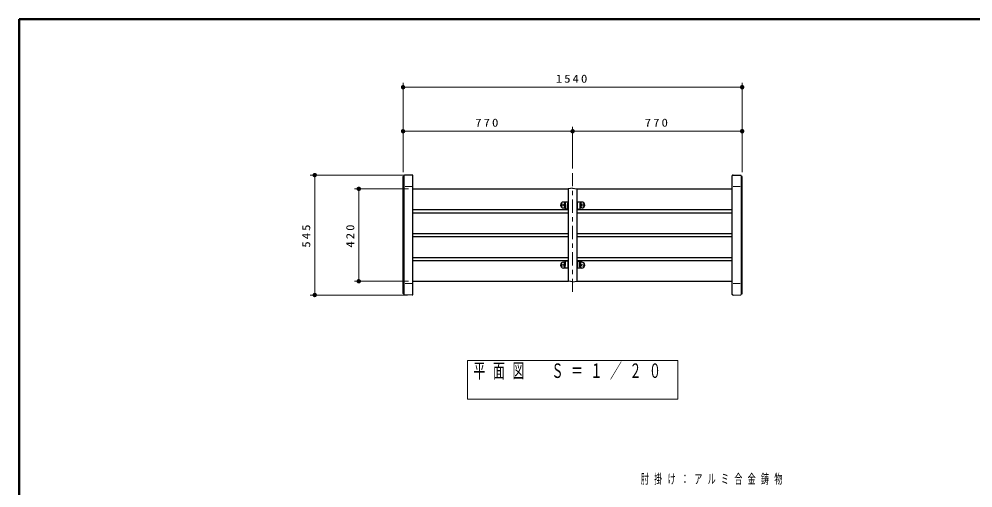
# Model space of a CAD drawing. Units: millimetres on the paper, scale 1:20. Extents: x -365 to 0, y 0 to 257.
# Drawn here: x -365 to -148.4, y 150.5 to 257 of the extents above; entities that cross this region are included whole.
import ezdxf

# ---------------------------------------------------------------- set-up
doc = ezdxf.new("R2010")
doc.units = ezdxf.units.MM
doc.linetypes.add('USER2', pattern=[6, 3, -1, 1, -1])
doc.layers.add('1_20', color=7, linetype='Continuous', lineweight=25)
doc.layers.add('NAKAMURA図枠', color=7, linetype='Continuous', lineweight=13)
doc.styles.add('ＭＳ ゴシック', font='')
doc.styles.get('ＭＳ ゴシック').set_extended_font_data('MS Gothic')

# ---------------------------------------------------------------- blocks, each defined once
blk = doc.blocks.new('filled_dot')
at = {"color": 0, "linetype": 'Continuous', "lineweight": -2, "const_width": 1.25}
blk.add_lwpolyline([(-0.625, 0, 1), (0.625, 0, 1)], format="xyb", close=True, dxfattribs=at)

msp = doc.modelspace()

# ---------------------------------------------------------------- linework, layer by layer
at = {"layer": '1_20', "lineweight": 13}
for p, q in [((-277.825, 222.212), (-277.825, 242.513)), ((-277.825, 241.513), (-200.839, 241.513)), ((-200.839, 222.212), (-200.839, 242.513)), ((-239.332, 223.007), (-239.332, 232.513)), ((-277.825, 231.513), (-239.332, 231.513)), ((-239.332, 231.513), (-200.839, 231.513)), ((-276.782, 221.549), (-298.877, 221.549)), ((-297.877, 194.299), (-297.877, 221.549)), ((-277.563, 194.472), (-277.563, 221.376)), ((-201.1, 194.472), (-201.1, 221.376)), ((-275.775, 218.924), (-277.362, 218.924)), ((-202.889, 218.924), (-201.301, 218.924)), ((-276.582, 218.424), (-288.877, 218.424)), ((-287.877, 197.424), (-287.877, 218.424)), ((-276.582, 197.424), (-288.877, 197.424)), ((-275.775, 196.924), (-277.362, 196.924)), ((-202.889, 196.924), (-201.301, 196.924)), ((-276.782, 194.299), (-298.877, 194.299)), ((-263.232, 179.403), (-263.232, 170.603)), ((-215.432, 179.403), (-263.232, 179.403)), ((-215.432, 170.603), (-215.432, 179.403)), ((-263.232, 170.603), (-215.432, 170.603))]:
    msp.add_line(p, q, dxfattribs=at)
at = {"layer": '1_20'}
for p, q in [((-277.825, 194.637), (-277.825, 221.212)), ((-275.782, 221.549), (-277.478, 221.499)), ((-275.582, 194.447), (-275.582, 221.402)), ((-203.082, 194.447), (-203.082, 221.402)), ((-202.882, 221.549), (-201.185, 221.499)), ((-200.839, 194.637), (-200.839, 221.212)), ((-275.582, 218.424), (-240.307, 218.424)), ((-240.332, 218.381), (-240.332, 197.467)), ((-239.332, 218.574), (-240.289, 218.431)), ((-239.332, 218.574), (-238.374, 218.431)), ((-238.356, 218.424), (-203.082, 218.424)), ((-238.332, 197.467), (-238.332, 218.381)), ((-240.332, 215.424), (-241.407, 215.424)), ((-241.164, 215.313), (-241.164, 214.175)), ((-240.967, 214.399), (-240.967, 213.982)), ((-240.428, 213.924), (-240.428, 215.167)), ((-240.332, 215.217), (-240.378, 215.217)), ((-240.378, 214.781), (-240.332, 214.781)), ((-237.257, 215.424), (-238.332, 215.424)), ((-238.286, 215.217), (-238.332, 215.217)), ((-238.332, 214.781), (-238.286, 214.781)), ((-238.236, 213.924), (-238.236, 215.167)), ((-237.696, 214.399), (-237.696, 213.982)), ((-237.5, 215.313), (-237.5, 214.175)), ((-275.582, 213.724), (-240.332, 213.724)), ((-275.582, 212.991), (-240.332, 212.991)), ((-241.407, 214.074), (-241.092, 214.074)), ((-241.07, 214.061), (-240.973, 213.877)), ((-240.528, 213.824), (-240.885, 213.824)), ((-238.332, 213.724), (-203.082, 213.724)), ((-238.332, 212.991), (-203.082, 212.991)), ((-238.136, 213.824), (-237.779, 213.824)), ((-237.593, 214.061), (-237.69, 213.877)), ((-237.257, 214.074), (-237.571, 214.074)), ((-275.582, 208.291), (-240.332, 208.291)), ((-238.332, 208.291), (-203.082, 208.291)), ((-275.582, 207.558), (-240.332, 207.558)), ((-238.332, 207.558), (-203.082, 207.558)), ((-275.582, 202.858), (-240.332, 202.858)), ((-275.582, 202.124), (-240.332, 202.124)), ((-241.407, 201.774), (-241.092, 201.774)), ((-241.164, 200.536), (-241.164, 201.673)), ((-241.07, 201.788), (-240.973, 201.971)), ((-240.967, 201.449), (-240.967, 201.866)), ((-240.528, 202.024), (-240.885, 202.024)), ((-240.428, 201.924), (-240.428, 200.682)), ((-238.332, 202.858), (-203.082, 202.858)), ((-238.332, 202.124), (-203.082, 202.124)), ((-238.236, 201.924), (-238.236, 200.682)), ((-238.136, 202.024), (-237.779, 202.024)), ((-237.696, 201.449), (-237.696, 201.866)), ((-237.593, 201.788), (-237.69, 201.971)), ((-237.257, 201.774), (-237.571, 201.774)), ((-237.5, 200.536), (-237.5, 201.673)), ((-240.332, 200.424), (-241.407, 200.424)), ((-240.378, 201.067), (-240.332, 201.067)), ((-240.332, 200.632), (-240.378, 200.632)), ((-238.332, 201.067), (-238.286, 201.067)), ((-238.286, 200.632), (-238.332, 200.632)), ((-237.257, 200.424), (-238.332, 200.424)), ((-275.582, 197.424), (-240.307, 197.424)), ((-239.332, 197.274), (-240.289, 197.418)), ((-239.332, 197.274), (-238.374, 197.418)), ((-238.356, 197.424), (-203.082, 197.424)), ((-275.782, 194.299), (-277.478, 194.35)), ((-202.882, 194.299), (-201.185, 194.35))]:
    msp.add_line(p, q, dxfattribs=at)
at = {"layer": '1_20', "linetype": 'USER2', "lineweight": 13}
msp.add_line((-239.332, 222.007), (-239.332, 194.529), dxfattribs=at)
at = {"layer": '1_20', "lineweight": 13}
for centre in [(-241.582, 214.749), (-237.082, 214.749), (-241.582, 201.099), (-237.082, 201.099)]:
    msp.add_circle(centre, 0.225, dxfattribs=at)
at = {"layer": '1_20'}
for centre, radius, start, end in [((-277.775, 221.212), 0.05, 92.70761, 180), ((-277.788, 221.486), 0.225, 272.70761, 344.37567), ((-277.475, 221.399), 0.1, 92, 164.3757), ((-275.775, 221.349), 0.2, 360, 92), ((-202.889, 221.349), 0.2, 88, 180), ((-201.189, 221.399), 0.1, 15.6243, 88), ((-200.876, 221.486), 0.225, 195.62433, 267.29239), ((-200.889, 221.212), 0.05, 360, 87.29239), ((-240.282, 218.381), 0.05, 98.53077, 180), ((-238.382, 218.381), 0.05, 0, 81.46923), ((-241.407, 214.749), 0.675, 90, 270), ((-240.378, 215.167), 0.05, 90, 180.00001), ((-240.378, 214.731), 0.05, 90, 180), ((-238.286, 215.167), 0.05, 360, 90), ((-238.286, 214.731), 0.05, 0, 90), ((-237.257, 214.749), 0.675, 270, 90), ((-241.092, 214.049), 0.025, 27.86749, 90), ((-240.885, 213.924), 0.1, 207.86749, 270), ((-240.528, 213.924), 0.1, 270, 0), ((-238.136, 213.924), 0.1, 180, 270), ((-237.779, 213.924), 0.1, 270, 332.13251), ((-237.571, 214.049), 0.025, 90, 152.13251), ((-241.407, 201.099), 0.675, 90, 270), ((-241.092, 201.799), 0.025, 270, 332.13251), ((-240.885, 201.924), 0.1, 90, 152.13251), ((-240.528, 201.924), 0.1, 0, 90), ((-238.136, 201.924), 0.1, 90, 180), ((-237.779, 201.924), 0.1, 27.86749, 90), ((-237.571, 201.799), 0.025, 207.86749, 270), ((-237.257, 201.099), 0.675, 270, 90), ((-240.378, 201.117), 0.05, 180, 270), ((-240.378, 200.682), 0.05, 179.99999, 270), ((-238.286, 201.117), 0.05, 270, 0), ((-238.286, 200.682), 0.05, 270, 0), ((-240.282, 197.467), 0.05, 180, 261.46923), ((-238.382, 197.467), 0.05, 278.53077, 0), ((-277.775, 194.637), 0.05, 180.00001, 267.29239), ((-277.788, 194.362), 0.225, 15.62433, 87.29239), ((-277.475, 194.45), 0.1, 195.6243, 268), ((-275.775, 194.499), 0.2, 268.00001, 0), ((-202.889, 194.499), 0.2, 180, 271.99999), ((-201.189, 194.45), 0.1, 272, 344.3757), ((-200.876, 194.362), 0.225, 92.70761, 164.37567), ((-200.889, 194.637), 0.05, 272.70761, 359.99999)]:
    msp.add_arc(centre, radius, start, end, dxfattribs=at)
for points in [[(-241.164, 215.313), (-241.142, 215.302), (-241.12, 215.292), (-241.101, 215.278), (-241.082, 215.264), (-241.063, 215.248), (-241.048, 215.229), (-241.034, 215.211), (-241.023, 215.188), (-241.015, 215.166), (-241.007, 215.144), (-241.004, 215.119), (-241, 215.096), (-240.996, 215.072), (-240.995, 215.048), (-240.993, 215.024), (-240.991, 215.001), (-240.989, 214.977), (-240.988, 214.953), (-240.986, 214.929), (-240.985, 214.905), (-240.984, 214.881), (-240.982, 214.857), (-240.981, 214.833), (-240.98, 214.809), (-240.979, 214.786), (-240.978, 214.762), (-240.978, 214.738), (-240.977, 214.714), (-240.976, 214.69), (-240.975, 214.666), (-240.974, 214.642), (-240.974, 214.618), (-240.973, 214.594), (-240.973, 214.57), (-240.972, 214.546), (-240.971, 214.522), (-240.971, 214.498), (-240.97, 214.474), (-240.97, 214.451), (-240.969, 214.427), (-240.969, 214.387), (-240.968, 214.379), (-240.968, 214.37), (-240.968, 214.385), (-240.967, 214.399)], [(-237.5, 215.313), (-237.522, 215.302), (-237.543, 215.292), (-237.563, 215.278), (-237.582, 215.264), (-237.601, 215.248), (-237.615, 215.229), (-237.629, 215.211), (-237.64, 215.188), (-237.648, 215.166), (-237.656, 215.144), (-237.66, 215.119), (-237.663, 215.096), (-237.667, 215.072), (-237.669, 215.048), (-237.671, 215.024), (-237.673, 215.001), (-237.674, 214.977), (-237.676, 214.953), (-237.677, 214.929), (-237.679, 214.905), (-237.68, 214.881), (-237.681, 214.857), (-237.682, 214.833), (-237.683, 214.809), (-237.684, 214.786), (-237.685, 214.762), (-237.686, 214.738), (-237.687, 214.714), (-237.687, 214.69), (-237.688, 214.666), (-237.689, 214.642), (-237.69, 214.618), (-237.69, 214.594), (-237.691, 214.57), (-237.691, 214.546), (-237.692, 214.522), (-237.693, 214.498), (-237.693, 214.474), (-237.694, 214.451), (-237.694, 214.427), (-237.695, 214.387), (-237.695, 214.379), (-237.695, 214.37), (-237.696, 214.385), (-237.696, 214.399)], [(-241.164, 200.536), (-241.142, 200.546), (-241.12, 200.556), (-241.101, 200.57), (-241.082, 200.584), (-241.063, 200.6), (-241.048, 200.619), (-241.034, 200.638), (-241.023, 200.66), (-241.015, 200.682), (-241.007, 200.705), (-241.004, 200.729), (-241, 200.752), (-240.996, 200.776), (-240.995, 200.8), (-240.993, 200.824), (-240.991, 200.848), (-240.989, 200.872), (-240.988, 200.896), (-240.986, 200.919), (-240.985, 200.943), (-240.984, 200.967), (-240.982, 200.991), (-240.981, 201.015), (-240.98, 201.039), (-240.979, 201.063), (-240.978, 201.087), (-240.978, 201.111), (-240.977, 201.135), (-240.976, 201.159), (-240.975, 201.182), (-240.974, 201.206), (-240.974, 201.23), (-240.973, 201.254), (-240.973, 201.278), (-240.972, 201.302), (-240.971, 201.326), (-240.971, 201.35), (-240.97, 201.374), (-240.97, 201.398), (-240.969, 201.422), (-240.969, 201.461), (-240.968, 201.47), (-240.968, 201.478), (-240.968, 201.464), (-240.967, 201.449)], [(-237.5, 200.536), (-237.522, 200.546), (-237.543, 200.556), (-237.563, 200.57), (-237.582, 200.584), (-237.601, 200.6), (-237.615, 200.619), (-237.629, 200.638), (-237.64, 200.66), (-237.648, 200.682), (-237.656, 200.705), (-237.66, 200.729), (-237.663, 200.752), (-237.667, 200.776), (-237.669, 200.8), (-237.671, 200.824), (-237.673, 200.848), (-237.674, 200.872), (-237.676, 200.896), (-237.677, 200.919), (-237.679, 200.943), (-237.68, 200.967), (-237.681, 200.991), (-237.682, 201.015), (-237.683, 201.039), (-237.684, 201.063), (-237.685, 201.087), (-237.686, 201.111), (-237.687, 201.135), (-237.687, 201.159), (-237.688, 201.182), (-237.689, 201.206), (-237.69, 201.23), (-237.69, 201.254), (-237.691, 201.278), (-237.691, 201.302), (-237.692, 201.326), (-237.693, 201.35), (-237.693, 201.374), (-237.694, 201.398), (-237.694, 201.422), (-237.695, 201.461), (-237.695, 201.47), (-237.695, 201.478), (-237.696, 201.464), (-237.696, 201.449)]]:
    msp.add_open_spline(points, degree=3, knots=[0, 0, 0, 0, 1, 1, 1, 2, 2, 2, 3, 3, 3, 4, 4, 4, 5, 5, 5, 6, 6, 6, 7, 7, 7, 8, 8, 8, 9, 9, 9, 10, 10, 10, 11, 11, 11, 12, 12, 12, 13, 13, 13, 14, 14, 14, 15, 15, 15, 15], dxfattribs=at)
at = {"layer": 'NAKAMURA図枠', "lineweight": 50}
for p, q in [((-365, 257), (-365, 0)), ((0, 257), (-365, 257))]:
    msp.add_line(p, q, dxfattribs=at)

# ---------------------------------------------------------------- block references
at = {"layer": '1_20', "lineweight": 13, "xscale": 0.4, "yscale": 0.4}
for p in [(-277.825, 241.513), (-277.825, 231.513), (-239.332, 231.513)]:
    msp.add_blockref('filled_dot', p, dxfattribs=at)
for p, rotation in [((-200.839, 241.513), 180), ((-239.332, 231.513), 180), ((-200.839, 231.513), 180), ((-297.877, 221.549), 270), ((-287.877, 218.424), 270), ((-287.877, 197.424), 90), ((-297.877, 194.299), 90)]:
    msp.add_blockref('filled_dot', p, dxfattribs=dict(at, rotation=rotation))

# ---------------------------------------------------------------- texts
at = {"layer": '1_20', "style": 'ＭＳ ゴシック'}
for s, insert, char_height, attachment_point in [('\\T1.33;\\W1.15;1540', (-239.332, 242.513), 1.833, 8), ('\\T1.33;\\W1.15;770', (-258.578, 232.513), 1.833, 8), ('\\T1.33;\\W1.15;770', (-220.085, 232.513), 1.833, 8), ('\\T1.64;\\W0.6;平面図\u3000Ｓ＝１／２０', (-261.832, 178.753), 3.299, 1), ('\\T1.64;\\W0.6;肘掛け：アルミ合金鋳物', (-223.835, 152.396), 2.199, 4)]:
    msp.add_mtext(s, dxfattribs=dict(at, insert=insert, char_height=char_height, attachment_point=attachment_point))
at = {"layer": '1_20', "char_height": 1.833, "attachment_point": 8, "rotation": 90, "style": 'ＭＳ ゴシック'}
for s, insert in [('\\T1.33;\\W1.15;545', (-298.877, 207.924)), ('\\T1.33;\\W1.15;420', (-288.877, 207.924))]:
    msp.add_mtext(s, dxfattribs=dict(at, insert=insert))

doc.saveas('drawing.dxf')
